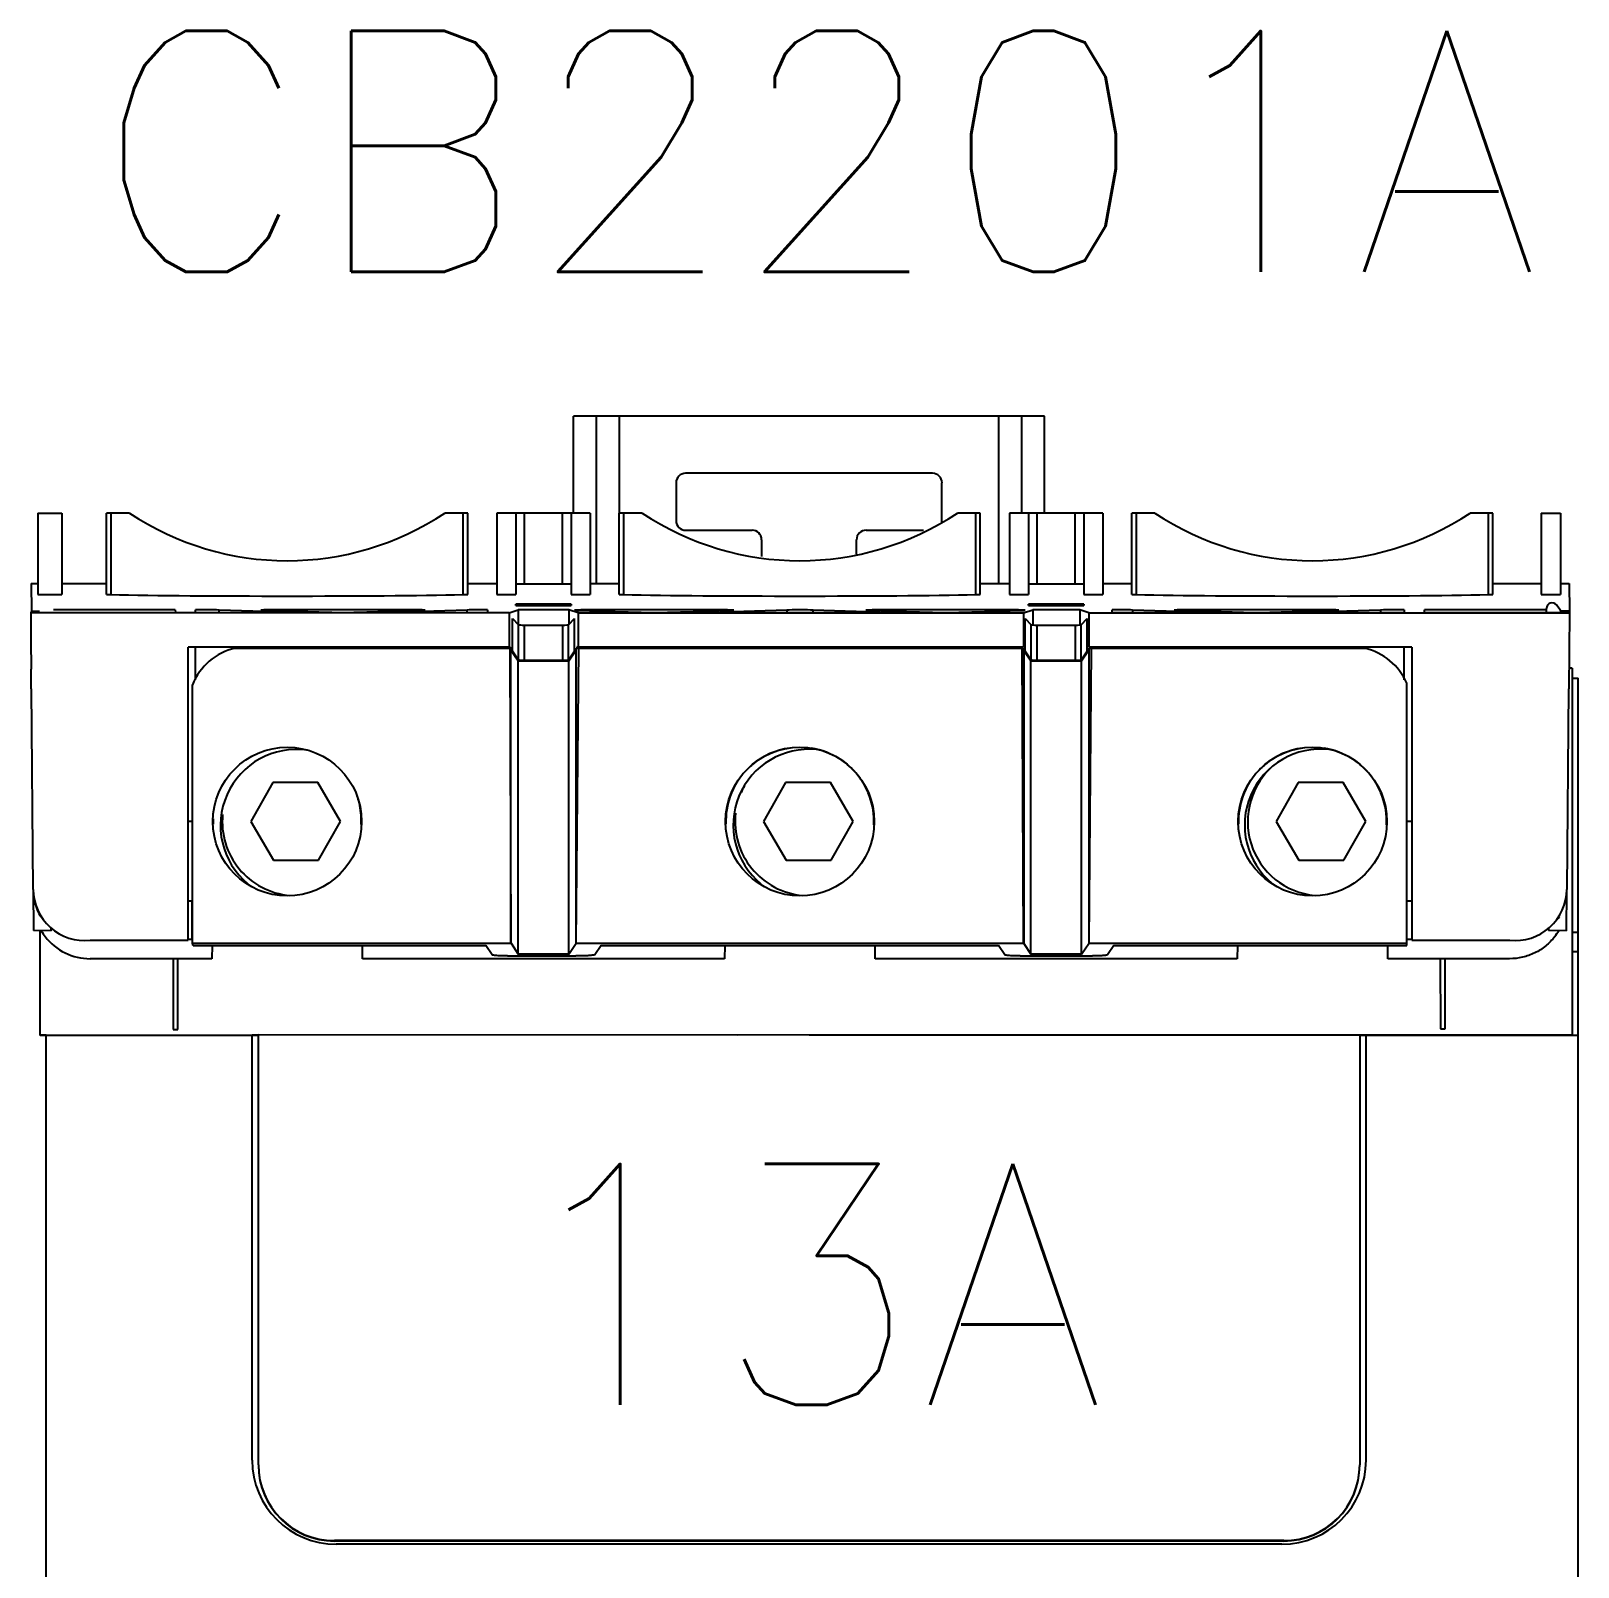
# Model space of a CAD drawing. Header units: inches. Extents: x 0 to 79.8, y 0 to 53.1.
# Drawn here: x 60.759 to 63.967, y 32.981 to 36.167 of the extents above; entities that cross this region are included whole.
import ezdxf
from ezdxf.enums import TextEntityAlignment as Align

# ---------------------------------------------------------------- set-up
doc = ezdxf.new("R2010")
doc.units = ezdxf.units.IN
doc.header["$MEASUREMENT"] = 0
for name, color, linetype in [('PRTG', 130, 'Continuous'), ('PSYMS', 7, 'Continuous'), ('PTAG', 150, 'Continuous')]:
    doc.layers.add(name, color=color, linetype=linetype)
doc.styles.add('WD', font='romans.shx')

# ---------------------------------------------------------------- blocks, each defined once
blk = doc.blocks.new('BV4T013J')
at = {"color": 7, "linetype": 'Continuous'}
for p, q in [((-52.629, -36.4434), (-52.629, -36.2426)), ((-51.6527, -36.2426), (-52.629, -36.2426)), ((-52.5818, -36.5891), (-52.5818, -36.2426)), ((-52.5346, -36.2426), (-52.5346, -36.4434)), ((-51.7472, -36.5891), (-51.7472, -36.2426)), ((-51.6999, -36.4434), (-51.6999, -36.2426)), ((-51.6527, -36.4434), (-51.6527, -36.2426)), ((-51.8849, -36.3607), (-52.3968, -36.3607)), ((-52.4164, -36.3804), (-52.4164, -36.4591)), ((-51.8653, -36.4591), (-51.8653, -36.3804)), ((-53.7398, -36.4434), (-53.7398, -36.6123)), ((-53.7398, -36.4434), (-53.6903, -36.4434)), ((-53.6903, -36.4434), (-53.6903, -36.6123)), ((-53.5975, -36.612), (-53.5975, -36.4434)), ((-53.5499, -36.4434), (-53.5975, -36.4434)), ((-53.588, -36.6124), (-53.588, -36.4434)), ((-52.8487, -36.4434), (-52.8963, -36.4434)), ((-52.8582, -36.6124), (-52.8582, -36.4434)), ((-52.8487, -36.612), (-52.8487, -36.4434)), ((-52.7886, -36.4434), (-52.7886, -36.6123)), ((-52.5946, -36.4434), (-52.7886, -36.4434)), ((-52.7489, -36.4434), (-52.7489, -36.6123)), ((-52.7307, -36.5898), (-52.7307, -36.4434)), ((-52.6528, -36.4434), (-52.6528, -36.5898)), ((-52.6343, -36.4434), (-52.6343, -36.6123)), ((-52.5946, -36.4434), (-52.5946, -36.6123)), ((-52.5345, -36.612), (-52.5345, -36.4434)), ((-52.4869, -36.4434), (-52.5345, -36.4434)), ((-52.525, -36.6124), (-52.525, -36.4434)), ((-51.7858, -36.4434), (-51.8333, -36.4434)), ((-51.7952, -36.6124), (-51.7952, -36.4434)), ((-51.7858, -36.612), (-51.7858, -36.4434)), ((-51.7256, -36.4434), (-51.7256, -36.6123)), ((-51.5316, -36.4434), (-51.7256, -36.4434)), ((-51.6859, -36.4434), (-51.6859, -36.6123)), ((-51.6677, -36.5898), (-51.6677, -36.4434)), ((-51.5898, -36.4434), (-51.5898, -36.5898)), ((-51.5713, -36.4434), (-51.5713, -36.6123)), ((-51.5316, -36.4434), (-51.5316, -36.6123)), ((-51.4715, -36.612), (-51.4715, -36.4434)), ((-51.4239, -36.4434), (-51.4715, -36.4434)), ((-51.462, -36.6124), (-51.462, -36.4434)), ((-50.7228, -36.4434), (-50.7703, -36.4434)), ((-50.7322, -36.6124), (-50.7322, -36.4434)), ((-50.7228, -36.612), (-50.7228, -36.4434)), ((-50.6229, -36.4434), (-50.6229, -36.6123)), ((-50.6229, -36.4434), (-50.5831, -36.4434)), ((-50.5831, -36.4434), (-50.5831, -36.6123)), ((-52.3968, -36.4788), (-52.259, -36.4788)), ((-52.2393, -36.4985), (-52.2393, -36.5336)), ((-52.0424, -36.5284), (-52.0424, -36.4985)), ((-52.0227, -36.4788), (-51.9034, -36.4788)), ((-53.7537, -36.5891), (-53.7533, -36.647)), ((-53.7537, -36.5891), (-53.7398, -36.5891)), ((-53.6903, -36.5891), (-53.5975, -36.5891)), ((-52.8487, -36.5891), (-52.7886, -36.5891)), ((-52.7307, -36.5898), (-52.6528, -36.5898)), ((-52.5946, -36.5891), (-52.5345, -36.5891)), ((-51.7858, -36.5891), (-51.7256, -36.5891)), ((-51.6677, -36.5898), (-51.5898, -36.5898)), ((-51.5316, -36.5891), (-51.4715, -36.5891)), ((-50.7228, -36.5891), (-50.6229, -36.5891)), ((-50.5831, -36.5891), (-50.5648, -36.5891)), ((-50.5648, -36.5891), (-50.5643, -36.6469)), ((-53.7398, -36.6123), (-53.6903, -36.6123)), ((-52.7886, -36.6123), (-52.7489, -36.6123)), ((-52.7487, -36.6347), (-52.7487, -36.6325)), ((-52.6342, -36.6325), (-52.7487, -36.6325)), ((-52.7487, -36.6347), (-52.6342, -36.6347)), ((-52.6343, -36.6123), (-52.5946, -36.6123)), ((-52.6342, -36.6325), (-52.6342, -36.6347)), ((-51.7256, -36.6123), (-51.6859, -36.6123)), ((-51.6857, -36.6347), (-51.6857, -36.6325)), ((-51.5712, -36.6325), (-51.6857, -36.6325)), ((-51.6857, -36.6347), (-51.5712, -36.6347)), ((-51.5713, -36.6123), (-51.5316, -36.6123)), ((-51.5712, -36.6325), (-51.5712, -36.6347)), ((-50.6229, -36.6123), (-50.5831, -36.6123)), ((-53.7543, -36.6504), (-53.7543, -36.7072)), ((-52.763, -36.6504), (-53.7543, -36.6504)), ((-53.754, -36.6504), (-53.754, -36.6484)), ((-53.7533, -36.647), (-53.7533, -36.6484)), ((-53.7533, -36.647), (-53.7365, -36.647)), ((-53.7533, -36.6484), (-53.7533, -36.6504)), ((-53.7533, -36.6484), (-53.7374, -36.6484)), ((-53.455, -36.644), (-53.7077, -36.644)), ((-53.7076, -36.6494), (-53.4549, -36.6494)), ((-53.455, -36.644), (-53.4549, -36.6494)), ((-53.413, -36.6494), (-53.4131, -36.6442)), ((-53.413, -36.6494), (-53.2516, -36.6494)), ((-53.364, -36.6494), (-53.364, -36.6444)), ((-53.2244, -36.6486), (-53.364, -36.6444)), ((-53.2734, -36.6449), (-53.1339, -36.6491)), ((-53.2463, -36.6457), (-53.2463, -36.6441)), ((-52.9672, -36.6441), (-53.2463, -36.6441)), ((-53.0811, -36.6491), (-52.9416, -36.6449)), ((-52.8495, -36.6444), (-52.989, -36.6486)), ((-52.9672, -36.6441), (-52.9672, -36.6457)), ((-52.9618, -36.6494), (-52.8076, -36.6494)), ((-52.8495, -36.6494), (-52.8495, -36.6444)), ((-52.8076, -36.6442), (-52.8076, -36.6494)), ((-52.763, -36.6504), (-52.744, -36.644)), ((-52.763, -36.6504), (-52.763, -36.7213)), ((-52.7557, -36.7288), (-52.7557, -36.6623)), ((-52.7557, -36.6623), (-52.7431, -36.6749)), ((-52.744, -36.644), (-52.744, -36.6741)), ((-52.6388, -36.644), (-52.744, -36.644)), ((-52.6396, -36.6749), (-52.6269, -36.6623)), ((-52.6388, -36.644), (-52.6388, -36.6741)), ((-52.6196, -36.6504), (-52.6388, -36.644)), ((-52.6269, -36.7288), (-52.6269, -36.6623)), ((-52.623, -36.6451), (-52.4891, -36.6491)), ((-52.6196, -36.6504), (-52.6196, -36.7213)), ((-52.6196, -36.6504), (-51.6961, -36.6504)), ((-52.5958, -36.6459), (-52.5958, -36.6443)), ((-52.3281, -36.6443), (-52.5958, -36.6443)), ((-52.4347, -36.6491), (-52.3009, -36.6451)), ((-52.3281, -36.6443), (-52.3281, -36.6459)), ((-52.187, -36.6445), (-52.3209, -36.6486)), ((-52.2937, -36.6494), (-52.026, -36.6494)), ((-52.187, -36.6445), (-52.187, -36.6494)), ((-52.1327, -36.6494), (-52.1327, -36.6445)), ((-51.9988, -36.6486), (-52.1327, -36.6445)), ((-52.0188, -36.6451), (-51.885, -36.6491)), ((-51.9917, -36.6459), (-51.9917, -36.6443)), ((-51.7239, -36.6443), (-51.9917, -36.6443)), ((-51.8306, -36.6491), (-51.6968, -36.6451)), ((-51.7239, -36.6443), (-51.7239, -36.6459)), ((-51.6961, -36.6504), (-51.677, -36.644)), ((-51.6961, -36.6504), (-51.6961, -36.7213)), ((-51.6927, -36.7288), (-51.6927, -36.6623)), ((-51.6927, -36.6623), (-51.6801, -36.6749)), ((-51.677, -36.644), (-51.677, -36.6749)), ((-51.5797, -36.644), (-51.677, -36.644)), ((-51.5797, -36.644), (-51.5797, -36.6749)), ((-51.5605, -36.6504), (-51.5797, -36.644)), ((-51.5766, -36.6749), (-51.564, -36.6623)), ((-51.564, -36.7288), (-51.564, -36.6623)), ((-51.5605, -36.6504), (-51.5605, -36.7213)), ((-51.5605, -36.6504), (-50.5643, -36.6504)), ((-51.5121, -36.6494), (-51.5121, -36.6442)), ((-51.5121, -36.6494), (-51.3579, -36.6494)), ((-51.4703, -36.6444), (-51.4703, -36.6494)), ((-51.3307, -36.6486), (-51.4703, -36.6444)), ((-51.3797, -36.6449), (-51.2402, -36.6491)), ((-51.3526, -36.6457), (-51.3526, -36.6441)), ((-51.0735, -36.6441), (-51.3526, -36.6441)), ((-51.1858, -36.6491), (-51.0463, -36.6449)), ((-50.9558, -36.6444), (-51.0953, -36.6486)), ((-51.0735, -36.6441), (-51.0735, -36.6457)), ((-51.0681, -36.6494), (-50.9066, -36.6494)), ((-50.9558, -36.6444), (-50.9558, -36.6494)), ((-50.9067, -36.6442), (-50.9066, -36.6494)), ((-50.8647, -36.6494), (-50.8648, -36.644)), ((-50.6121, -36.644), (-50.8648, -36.644)), ((-50.8647, -36.6494), (-50.612, -36.6494)), ((-50.612, -36.6494), (-50.612, -36.6411)), ((-50.612, -36.6494), (-50.612, -36.6494)), ((-50.612, -36.6494), (-50.5807, -36.6494)), ((-50.5643, -36.6469), (-50.582, -36.6469)), ((-50.57, -36.6483), (-50.5806, -36.6483)), ((-50.5643, -36.6483), (-50.57, -36.6483)), ((-50.5643, -36.6504), (-50.5657, -36.8078)), ((-50.5643, -36.6469), (-50.5643, -36.6483)), ((-50.5643, -36.6483), (-50.5643, -36.6504)), ((-52.7431, -36.7475), (-52.7431, -36.6749)), ((-52.7313, -36.6755), (-52.7313, -36.7484)), ((-52.7313, -36.6755), (-52.6514, -36.6755)), ((-52.6514, -36.7484), (-52.6514, -36.6755)), ((-52.6396, -36.7475), (-52.6396, -36.6749)), ((-51.6801, -36.7475), (-51.6801, -36.6749)), ((-51.6683, -36.6755), (-51.6683, -36.7484)), ((-51.6683, -36.6755), (-51.5884, -36.6755)), ((-51.5884, -36.7484), (-51.5884, -36.6755)), ((-51.5766, -36.7475), (-51.5766, -36.6749)), ((-53.7543, -36.7072), (-53.7538, -36.767)), ((-53.4286, -37.3292), (-53.4286, -36.7213)), ((-52.763, -36.7213), (-53.4286, -36.7213)), ((-53.413, -36.7893), (-53.413, -36.7213)), ((-52.7606, -36.7243), (-53.3342, -36.7243)), ((-52.7587, -36.7235), (-53.3308, -36.7235)), ((-52.8106, -36.7235), (-52.8106, -36.7213)), ((-52.763, -36.7213), (-52.7598, -36.7202)), ((-52.7587, -36.7235), (-52.7606, -36.7243)), ((-52.7587, -37.3357), (-52.7606, -36.7243)), ((-52.759, -37.3357), (-52.759, -36.728)), ((-52.7438, -36.7507), (-52.759, -36.728)), ((-52.7589, -36.728), (-52.7587, -36.7235)), ((-52.7585, -36.7288), (-52.7557, -36.7288)), ((-52.7557, -36.7288), (-52.7431, -36.7475)), ((-52.6396, -36.7475), (-52.6269, -36.7288)), ((-52.6242, -36.7288), (-52.6389, -36.7507)), ((-52.6269, -36.7288), (-52.6242, -36.7288)), ((-52.6236, -36.728), (-52.6242, -36.7288)), ((-52.6236, -37.3357), (-52.6182, -36.7243)), ((-52.6235, -37.3357), (-52.6235, -36.7235)), ((-51.6962, -36.7235), (-52.6235, -36.7235)), ((-52.6235, -36.7235), (-52.6182, -36.7243)), ((-52.6196, -36.7213), (-52.6224, -36.7204)), ((-51.6961, -36.7213), (-52.6196, -36.7213)), ((-51.6989, -36.7243), (-52.6182, -36.7243)), ((-52.572, -36.7235), (-52.572, -36.7213)), ((-51.7476, -36.7235), (-51.7476, -36.7213)), ((-51.6962, -36.7235), (-51.6989, -36.7243)), ((-51.6962, -37.3357), (-51.6989, -36.7243)), ((-51.6962, -36.728), (-51.6962, -36.7235)), ((-51.6962, -36.728), (-51.6958, -36.7287)), ((-51.6958, -36.7287), (-51.6958, -37.3363)), ((-51.6808, -36.7507), (-51.6956, -36.7287)), ((-51.6955, -36.7288), (-51.6927, -36.7288)), ((-51.6927, -36.7288), (-51.6801, -36.7475)), ((-51.5766, -36.7475), (-51.564, -36.7288)), ((-51.5612, -36.7288), (-51.576, -36.7507)), ((-51.564, -36.7288), (-51.5612, -36.7288)), ((-51.5611, -36.7286), (-51.5612, -36.7288)), ((-51.5602, -36.728), (-51.5611, -36.7286)), ((-51.561, -36.7286), (-51.561, -37.3362)), ((-50.8911, -36.7213), (-51.5605, -36.7213)), ((-51.5602, -36.728), (-51.5602, -36.7235)), ((-50.9888, -36.7235), (-51.5602, -36.7235)), ((-51.5602, -36.7235), (-51.5549, -36.7243)), ((-51.5602, -37.3357), (-51.5549, -36.7243)), ((-50.9854, -36.7243), (-51.5549, -36.7243)), ((-51.5091, -36.7235), (-51.5091, -36.7213)), ((-50.9066, -36.7892), (-50.9066, -36.7213)), ((-50.8911, -36.7213), (-50.8911, -37.3292)), ((-52.7438, -37.3583), (-52.7438, -36.7507)), ((-52.6389, -36.7507), (-52.7438, -36.7507)), ((-52.7313, -36.7484), (-52.6514, -36.7484)), ((-52.6389, -37.3583), (-52.6389, -36.7507)), ((-51.6808, -37.3583), (-51.6808, -36.7507)), ((-51.576, -36.7507), (-51.6808, -36.7507)), ((-51.6683, -36.7484), (-51.5884, -36.7484)), ((-51.5759, -37.3583), (-51.576, -36.7507)), ((-53.7539, -36.8078), (-53.7538, -36.767)), ((-50.5588, -36.7652), (-50.5653, -36.7652)), ((-50.5588, -36.7652), (-50.5585, -37.5254)), ((-50.5588, -36.7859), (-50.5464, -36.7859)), ((-50.5464, -42.1046), (-50.5464, -36.7859)), ((-53.7534, -36.8078), (-53.7539, -36.8078)), ((-53.7498, -37.2239), (-53.7534, -36.8078)), ((-53.419, -37.3357), (-53.4196, -36.7995)), ((-50.9015, -37.3403), (-50.9015, -36.7961)), ((-50.5662, -36.8078), (-50.5698, -37.2239)), ((-50.5657, -36.8078), (-50.5662, -36.8078)), ((-53.2526, -37.0024), (-53.2982, -37.0828)), ((-53.1594, -37.0024), (-53.2526, -37.0024)), ((-53.1123, -37.0828), (-53.1594, -37.0024)), ((-52.1896, -37.0024), (-52.2353, -37.0828)), ((-52.0964, -37.0024), (-52.1896, -37.0024)), ((-52.0493, -37.0828), (-52.0964, -37.0024)), ((-51.1266, -37.0024), (-51.1723, -37.0828)), ((-51.0334, -37.0024), (-51.1266, -37.0024)), ((-50.9863, -37.0828), (-51.0334, -37.0024)), ((-53.4193, -37.0832), (-53.4286, -37.0832)), ((-53.3764, -37.0814), (-53.3765, -37.0887)), ((-53.3764, -37.0777), (-53.3764, -37.0787)), ((-53.2982, -37.0828), (-53.2511, -37.1633)), ((-53.1579, -37.1633), (-53.1123, -37.0828)), ((-53.0693, -37.0895), (-53.0693, -37.0814)), ((-52.3134, -37.0814), (-52.3135, -37.0887)), ((-52.3134, -37.0804), (-52.3134, -37.0814)), ((-52.2353, -37.0828), (-52.1882, -37.1633)), ((-52.0949, -37.1633), (-52.0493, -37.0828)), ((-52.0063, -37.0896), (-52.0063, -37.0814)), ((-51.2504, -37.0814), (-51.2505, -37.0887)), ((-51.2504, -37.0804), (-51.2504, -37.0814)), ((-51.1723, -37.0828), (-51.1252, -37.1633)), ((-51.0319, -37.1633), (-50.9863, -37.0828)), ((-50.9433, -37.0896), (-50.9433, -37.0814)), ((-50.8911, -37.0832), (-50.9015, -37.0832)), ((-53.2511, -37.1633), (-53.1579, -37.1633)), ((-52.1882, -37.1633), (-52.0949, -37.1633)), ((-51.1252, -37.1633), (-51.0319, -37.1633)), ((-53.7498, -37.2239), (-53.7491, -37.3093)), ((-50.5702, -37.3096), (-50.5694, -37.2242)), ((-53.4199, -37.2486), (-53.4286, -37.2486)), ((-53.4199, -37.2486), (-53.4194, -37.2484)), ((-53.4199, -37.3271), (-53.4199, -37.2486)), ((-53.4194, -37.3274), (-53.4194, -37.2484)), ((-50.8911, -37.2484), (-50.9015, -37.2484)), ((-53.7341, -37.2818), (-53.7341, -37.2812)), ((-53.7123, -37.3096), (-53.7122, -37.3034)), ((-50.6074, -37.3034), (-50.6074, -37.3093)), ((-53.7121, -37.3096), (-53.7491, -37.3093)), ((-53.7352, -37.5266), (-53.7353, -37.3094)), ((-53.6317, -37.3292), (-53.4286, -37.3292)), ((-53.4286, -37.3271), (-53.4199, -37.3271)), ((-53.4199, -37.3271), (-53.4194, -37.3274)), ((-53.4182, -37.3403), (-53.419, -37.3357)), ((-53.419, -37.3357), (-52.7589, -37.3357)), ((-53.4182, -37.3403), (-52.8108, -37.3403)), ((-53.3787, -37.3403), (-53.3789, -37.3677)), ((-53.0668, -37.3677), (-53.0671, -37.3403)), ((-52.7978, -37.3597), (-52.8108, -37.3403)), ((-52.7589, -37.3357), (-52.7438, -37.3583)), ((-52.6389, -37.3583), (-52.6236, -37.3357)), ((-52.6236, -37.3357), (-51.6962, -37.3357)), ((-52.5718, -37.3403), (-52.5849, -37.3597)), ((-52.5718, -37.3403), (-51.7478, -37.3403)), ((-52.3157, -37.3403), (-52.3159, -37.3677)), ((-52.0038, -37.3677), (-52.0041, -37.3403)), ((-51.7348, -37.3597), (-51.7478, -37.3403)), ((-51.6958, -37.3363), (-51.6962, -37.3357)), ((-51.6957, -37.3363), (-51.6808, -37.3583)), ((-51.5759, -37.3583), (-51.561, -37.3362)), ((-51.561, -37.3362), (-51.5602, -37.3357)), ((-51.5602, -37.3357), (-50.9015, -37.3357)), ((-51.5088, -37.3403), (-51.5219, -37.3597)), ((-51.5088, -37.3403), (-50.9015, -37.3403)), ((-51.2527, -37.3403), (-51.2529, -37.3677)), ((-50.9408, -37.3677), (-50.9411, -37.3403)), ((-50.9015, -37.3274), (-50.8911, -37.3274)), ((-50.8911, -37.3292), (-50.688, -37.3292)), ((-50.5702, -37.3096), (-50.6074, -37.3093)), ((-50.5464, -37.3135), (-50.5586, -37.3135)), ((-53.3789, -37.3677), (-53.6315, -37.3677)), ((-53.4596, -37.3681), (-53.4596, -37.5144)), ((-53.4497, -37.5143), (-53.4498, -37.3681)), ((-52.3159, -37.3677), (-53.0668, -37.3677)), ((-52.7663, -37.362), (-52.6247, -37.362)), ((-52.6389, -37.3583), (-52.7438, -37.3583)), ((-51.2529, -37.3677), (-52.0038, -37.3677)), ((-51.7034, -37.362), (-51.5534, -37.362)), ((-51.5759, -37.3583), (-51.6808, -37.3583)), ((-50.6883, -37.3677), (-50.9408, -37.3677)), ((-50.832, -37.3681), (-50.8316, -37.5133)), ((-50.8218, -37.5133), (-50.8219, -37.3681)), ((-50.5586, -37.3528), (-50.5464, -37.3528)), ((-53.7352, -37.5258), (-53.723, -37.5258)), ((-53.723, -37.5266), (-53.7352, -37.5266)), ((-53.723, -42.1043), (-53.723, -37.5261)), ((-53.723, -37.5261), (-53.2826, -37.5261)), ((-53.4596, -37.5144), (-53.4497, -37.5143)), ((-53.2958, -37.5256), (-53.2826, -37.5256)), ((-53.2958, -38.4076), (-53.2958, -37.5261)), ((-53.2826, -38.4172), (-53.2826, -37.5246)), ((-53.2826, -37.5246), (-50.9991, -37.5261)), ((-52.2895, -37.5252), (-50.5585, -37.5246)), ((-50.9991, -37.5261), (-50.9991, -38.4172)), ((-50.9991, -37.5261), (-50.5464, -37.5261)), ((-50.9859, -38.4076), (-50.9859, -37.5261)), ((-50.8316, -37.5133), (-50.8218, -37.5133)), ((-53.1251, -38.5747), (-53.1251, -38.5755)), ((-51.1566, -38.5747), (-53.1251, -38.5747)), ((-51.1566, -38.5755), (-53.1251, -38.5755)), ((-51.1605, -38.5822), (-53.1212, -38.5822)), ((-51.1566, -38.5755), (-51.1566, -38.5747))]:
    blk.add_line(p, q, dxfattribs=at)
for centre in [(-53.2228, -37.0832), (-52.1598, -37.0832), (-51.0968, -37.0832)]:
    blk.add_circle(centre, 0.1542, dxfattribs=at)
for centre, radius, start, end in [((-52.3968, -36.3804), 0.0197, 90, 180), ((-51.8849, -36.3804), 0.0197, 0, 90), ((-53.2231, -35.9515), 0.5906, 236.4032, 303.5951), ((-52.1601, -35.9515), 0.5906, 236.4032, 303.5951), ((-52.3968, -36.4591), 0.0197, 180, 270), ((-51.8849, -36.4591), 0.0197, 352.6063, 0), ((-51.0971, -35.9515), 0.5906, 236.4032, 303.5951), ((-52.259, -36.4985), 0.0197, 0, 90), ((-52.0227, -36.4985), 0.0197, 90, 180), ((-50.6002, -36.6412), 0.0118, 38.2655, 179.4857), ((-50.685, -36.7081), 0.1198, 29.3487, 38.2469), ((-53.3026, -36.8463), 0.1259, 102.9304, 158.2154), ((-51.017, -36.8463), 0.1259, 23.4564, 77.0664), ((-53.2038, -37.091), 0.1575, 81.7069, 230.2972), ((-52.1407, -37.0906), 0.1575, 84.3964, 230.5799), ((-52.1599, -37.0827), 0.1535, 97.8904, 129.7727), ((-52.1599, -37.0827), 0.1535, 57.1285, 81.0045), ((-52.1599, -37.0827), 0.1535, 49.9052, 57.1279), ((-51.0801, -37.0902), 0.1575, 83.5356, 230.3472), ((-51.0969, -37.0827), 0.1535, 97.8904, 129.7727), ((-51.0969, -37.0827), 0.1535, 57.1285, 81.0045), ((-51.0969, -37.0827), 0.1535, 49.9052, 57.1279), ((-51.0779, -37.0835), 0.1535, 129.8594, 264.8833), ((-52.1598, -37.0827), 0.1536, 148.7095, 157.3817), ((-52.1408, -37.0835), 0.1535, 151.2924, 156.7669), ((-52.1599, -37.0827), 0.1536, 22.7922, 31.0078), ((-51.0968, -37.0827), 0.1536, 148.7095, 157.3817), ((-51.0969, -37.0827), 0.1536, 22.7922, 31.0078), ((-52.1598, -37.0827), 0.1536, 157.392, 179.1365), ((-52.1599, -37.0827), 0.1536, 0.5058, 22.7827), ((-51.0968, -37.0827), 0.1536, 157.392, 179.1365), ((-51.097, -37.0827), 0.1536, 0.5058, 22.7827), ((-53.2229, -37.08), 0.1535, 179.5126, 180.0001), ((-53.2229, -37.0801), 0.1535, 179.985, 180.4845), ((-53.2041, -37.0835), 0.1535, 174.2766, 264.88), ((-53.2236, -37.0801), 0.1543, 359.5167, 0.0187), ((-52.1408, -37.0835), 0.1535, 173.4406, 264.8838), ((-53.643, -37.223), 0.1068, 180.5, 276.0783), ((-50.6766, -37.223), 0.1068, 263.9217, 359.5), ((-53.6317, -37.2223), 0.1181, 193.6242, 209.9045), ((-53.6317, -37.2496), 0.1179, 210.5474, 217.8023), ((-53.6315, -37.2495), 0.1181, 217.7673, 269.9958), ((-50.6886, -37.2493), 0.1185, 322.4705, 329.4407), ((-53.1212, -38.4076), 0.1746, 180, 270), ((-53.1251, -38.4172), 0.1575, 180.0013, 270.0009), ((-53.1251, -38.418), 0.1575, 180.0013, 270.0009), ((-51.1605, -38.4076), 0.1746, 270, 360), ((-51.1566, -38.4172), 0.1575, 269.9991, 359.9987), ((-51.1566, -38.418), 0.1575, 269.9991, 359.9987)]:
    blk.add_arc(centre, radius, start, end, dxfattribs=at)
for centre, major_axis, ratio, start_param, end_param in [((-53.2231, -36.607), (-0.4807, 0), 0.01745, 0.708969, 2.432897), ((-52.1601, -36.607), (-0.4807, 0), 0.01745, 0.708969, 2.432897), ((-51.0972, -36.607), (-0.4807, 0), 0.01745, 0.708969, 2.432897), ((-52.8255, -36.6446), (-0.0276, 0), 0.017455, -2.27636, -0.523468), ((-52.4619, -36.6489), (-0.0314, 0), 0.017455, 0.523696, 2.618158), ((-52.1599, -36.6448), (-0.0314, 0), 0.017455, -2.617897, -0.523435), ((-51.8578, -36.6489), (-0.0314, 0), 0.017455, 0.523696, 2.618158), ((-51.4951, -36.6447), (-0.0314, 0), 0.017455, -2.484829, -0.998006), ((-51.213, -36.6489), (-0.0314, 0), 0.017455, 0.523696, 2.618158), ((-52.7313, -36.6749), (-0.0118, 0), 0.052408, 0.052229, 1.570665), ((-52.6514, -36.6749), (-0.0118, 0), 0.052408, 1.570665, 3.089108), ((-51.6683, -36.6749), (-0.0118, 0), 0.052408, 0.052229, 1.570665), ((-51.5884, -36.6749), (-0.0118, 0), 0.052408, 1.570665, 3.089108), ((-52.7313, -36.7475), (-0.0118, 0), 0.077671, 0.052229, 1.570665), ((-52.6514, -36.7475), (-0.0118, 0), 0.077671, 1.570665, 3.089102), ((-51.6683, -36.7475), (-0.0118, 0), 0.077671, 0.052229, 1.570665), ((-51.5884, -36.7475), (-0.0118, 0), 0.077671, 1.570665, 3.089102)]:
    blk.add_ellipse(centre, major_axis=major_axis, ratio=ratio, start_param=start_param, end_param=end_param, dxfattribs=at)
for points, knots in [([(-52.75, -36.5901), (-52.7492, -36.59), (-52.747, -36.5899), (-52.7405, -36.5898), (-52.7349, -36.5898), (-52.7307, -36.5898)], [0, 0, 0, 0, 0.125324, 0.352862, 1, 1, 1, 1]), ([(-52.6528, -36.5898), (-52.6505, -36.5898), (-52.6463, -36.5898), (-52.6405, -36.5898), (-52.6363, -36.5899), (-52.6341, -36.59), (-52.6334, -36.5901)], [0, 0, 0, 0, 0.351526, 0.659342, 0.884759, 1, 1, 1, 1]), ([(-51.687, -36.5901), (-51.6862, -36.59), (-51.684, -36.5899), (-51.6775, -36.5898), (-51.6719, -36.5898), (-51.6677, -36.5898)], [0, 0, 0, 0, 0.125481, 0.353053, 1, 1, 1, 1]), ([(-51.5898, -36.5898), (-51.5875, -36.5898), (-51.5833, -36.5898), (-51.5775, -36.5898), (-51.5733, -36.5899), (-51.5711, -36.59), (-51.5704, -36.5901)], [0, 0, 0, 0, 0.351678, 0.659576, 0.884952, 1, 1, 1, 1]), ([(-53.5975, -36.612), (-53.5975, -36.612), (-53.5971, -36.612), (-53.5968, -36.6121), (-53.596, -36.6122), (-53.5949, -36.6122), (-53.5936, -36.6123), (-53.5912, -36.6124), (-53.5893, -36.6124), (-53.588, -36.6124)], [0, 0, 0, 0, 0.017402, 0.066532, 0.147448, 0.259569, 0.402085, 0.5741, 1, 1, 1, 1]), ([(-52.8582, -36.6124), (-52.8569, -36.6124), (-52.855, -36.6124), (-52.8526, -36.6123), (-52.8513, -36.6122), (-52.8502, -36.6122), (-52.8494, -36.6121), (-52.8491, -36.612), (-52.8487, -36.612), (-52.8487, -36.612)], [0, 0, 0, 0, 0.426039, 0.598101, 0.740658, 0.852759, 0.933549, 0.982546, 1, 1, 1, 1]), ([(-52.5345, -36.612), (-52.5345, -36.612), (-52.5342, -36.612), (-52.5338, -36.6121), (-52.533, -36.6122), (-52.5319, -36.6122), (-52.5306, -36.6123), (-52.5282, -36.6124), (-52.5263, -36.6124), (-52.525, -36.6124)], [0, 0, 0, 0, 0.017402, 0.066532, 0.147448, 0.259569, 0.402085, 0.5741, 1, 1, 1, 1]), ([(-51.7952, -36.6124), (-51.7939, -36.6124), (-51.792, -36.6124), (-51.7896, -36.6123), (-51.7883, -36.6122), (-51.7873, -36.6122), (-51.7864, -36.6121), (-51.7861, -36.612), (-51.7858, -36.612), (-51.7858, -36.612)], [0, 0, 0, 0, 0.426039, 0.598101, 0.740658, 0.852759, 0.933549, 0.982546, 1, 1, 1, 1]), ([(-51.4715, -36.612), (-51.4715, -36.612), (-51.4712, -36.612), (-51.4708, -36.6121), (-51.47, -36.6122), (-51.4689, -36.6122), (-51.4676, -36.6123), (-51.4652, -36.6124), (-51.4633, -36.6124), (-51.462, -36.6124)], [0, 0, 0, 0, 0.017402, 0.066532, 0.147448, 0.259569, 0.402085, 0.5741, 1, 1, 1, 1]), ([(-50.7322, -36.6124), (-50.7309, -36.6124), (-50.729, -36.6124), (-50.7267, -36.6123), (-50.7253, -36.6122), (-50.7243, -36.6122), (-50.7234, -36.6121), (-50.7231, -36.612), (-50.7228, -36.612), (-50.7228, -36.612)], [0, 0, 0, 0, 0.426039, 0.598101, 0.740658, 0.852759, 0.933549, 0.982546, 1, 1, 1, 1]), ([(-53.364, -36.6444), (-53.3716, -36.6441), (-53.388, -36.6441), (-53.4043, -36.6441), (-53.4131, -36.6442)], [0, 0, 0, 0, 0.466406, 1, 1, 1, 1]), ([(-53.2463, -36.6441), (-53.2483, -36.6441), (-53.2523, -36.6441), (-53.2581, -36.6441), (-53.2635, -36.6442), (-53.2682, -36.6442), (-53.2716, -36.6443), (-53.2738, -36.6444), (-53.2752, -36.6444), (-53.2762, -36.6445), (-53.277, -36.6445), (-53.2773, -36.6446), (-53.2776, -36.6446), (-53.2776, -36.6446)], [0, 0, 0, 0, 0.194837, 0.382547, 0.555305, 0.706714, 0.831051, 0.881474, 0.923439, 0.956523, 0.980385, 0.994876, 1, 1, 1, 1]), ([(-53.2776, -36.6446), (-53.2776, -36.6447), (-53.2775, -36.6447), (-53.2773, -36.6447), (-53.277, -36.6447), (-53.2763, -36.6448), (-53.2751, -36.6449), (-53.274, -36.6449), (-53.2734, -36.6449)], [0, 0, 0, 0, 0.018111, 0.066584, 0.146269, 0.25702, 0.569967, 1, 1, 1, 1]), ([(-53.2516, -36.6494), (-53.2495, -36.6494), (-53.2455, -36.6494), (-53.2397, -36.6494), (-53.2343, -36.6493), (-53.2296, -36.6492), (-53.2262, -36.6492), (-53.224, -36.6491), (-53.2227, -36.6491), (-53.2216, -36.649), (-53.2208, -36.649), (-53.2205, -36.6489), (-53.2202, -36.6489), (-53.2202, -36.6489)], [0, 0, 0, 0, 0.194837, 0.382547, 0.555305, 0.706714, 0.831051, 0.881474, 0.923439, 0.956523, 0.980385, 0.994876, 1, 1, 1, 1]), ([(-53.2202, -36.6489), (-53.2202, -36.6488), (-53.2203, -36.6488), (-53.2205, -36.6488), (-53.2208, -36.6487), (-53.2215, -36.6487), (-53.2227, -36.6486), (-53.2238, -36.6486), (-53.2244, -36.6486)], [0, 0, 0, 0, 0.018111, 0.066584, 0.146269, 0.25702, 0.569967, 1, 1, 1, 1]), ([(-53.1339, -36.6491), (-53.1301, -36.6492), (-53.1212, -36.6493), (-53.1073, -36.6494), (-53.0935, -36.6493), (-53.0848, -36.6492), (-53.0811, -36.6491)], [0, 0, 0, 0, 0.216491, 0.505011, 0.790853, 1, 1, 1, 1]), ([(-52.989, -36.6486), (-52.9896, -36.6486), (-52.9906, -36.6486), (-52.9918, -36.6487), (-52.9925, -36.6487), (-52.9929, -36.6488), (-52.9931, -36.6488), (-52.9932, -36.6488), (-52.9932, -36.6489)], [0, 0, 0, 0, 0.430156, 0.743148, 0.853886, 0.933537, 0.981954, 1, 1, 1, 1]), ([(-52.9932, -36.6489), (-52.9932, -36.6489), (-52.9929, -36.6489), (-52.9925, -36.649), (-52.9917, -36.649), (-52.9907, -36.6491), (-52.9894, -36.6491), (-52.9871, -36.6492), (-52.9837, -36.6492), (-52.979, -36.6493), (-52.9737, -36.6494), (-52.9679, -36.6494), (-52.9638, -36.6494), (-52.9618, -36.6494)], [0, 0, 0, 0, 0.005133, 0.019633, 0.043503, 0.076593, 0.118566, 0.168994, 0.293338, 0.444746, 0.617497, 0.805189, 1, 1, 1, 1]), ([(-52.937, -36.6446), (-52.937, -36.6446), (-52.9373, -36.6446), (-52.9377, -36.6445), (-52.9384, -36.6445), (-52.9394, -36.6444), (-52.9407, -36.6444), (-52.9428, -36.6443), (-52.9461, -36.6442), (-52.9506, -36.6442), (-52.9558, -36.6441), (-52.9614, -36.6441), (-52.9652, -36.6441), (-52.9672, -36.6441)], [0, 0, 0, 0, 0.005133, 0.019633, 0.043503, 0.076594, 0.118566, 0.168994, 0.293338, 0.444746, 0.617497, 0.80519, 1, 1, 1, 1]), ([(-52.9416, -36.6449), (-52.9409, -36.6449), (-52.9398, -36.6448), (-52.9385, -36.6448), (-52.9377, -36.6447), (-52.9373, -36.6447), (-52.9372, -36.6447), (-52.937, -36.6446), (-52.937, -36.6446)], [0, 0, 0, 0, 0.429542, 0.742842, 0.85381, 0.933642, 0.982132, 1, 1, 1, 1]), ([(-52.5958, -36.6443), (-52.5978, -36.6443), (-52.6018, -36.6443), (-52.6076, -36.6443), (-52.613, -36.6443), (-52.6177, -36.6444), (-52.6211, -36.6445), (-52.6234, -36.6445), (-52.6247, -36.6446), (-52.6257, -36.6446), (-52.6265, -36.6447), (-52.6269, -36.6448), (-52.6272, -36.6448), (-52.6272, -36.6448)], [0, 0, 0, 0, 0.194837, 0.382547, 0.555305, 0.706714, 0.831051, 0.881474, 0.923439, 0.956523, 0.980385, 0.994876, 1, 1, 1, 1]), ([(-52.6272, -36.6448), (-52.6272, -36.6448), (-52.627, -36.6448), (-52.6269, -36.6449), (-52.6265, -36.6449), (-52.6258, -36.645), (-52.6246, -36.645), (-52.6236, -36.6451), (-52.623, -36.6451)], [0, 0, 0, 0, 0.018111, 0.066584, 0.146269, 0.25702, 0.569967, 1, 1, 1, 1]), ([(-52.2967, -36.6448), (-52.2967, -36.6448), (-52.297, -36.6448), (-52.2974, -36.6447), (-52.2982, -36.6446), (-52.2992, -36.6446), (-52.3005, -36.6445), (-52.3027, -36.6445), (-52.3062, -36.6444), (-52.3109, -36.6443), (-52.3162, -36.6443), (-52.322, -36.6443), (-52.326, -36.6443), (-52.3281, -36.6443)], [0, 0, 0, 0, 0.005133, 0.019633, 0.043503, 0.076593, 0.118565, 0.168994, 0.293337, 0.444746, 0.617496, 0.805189, 1, 1, 1, 1]), ([(-52.3209, -36.6486), (-52.3215, -36.6486), (-52.3225, -36.6486), (-52.3237, -36.6487), (-52.3244, -36.6487), (-52.3248, -36.6488), (-52.3249, -36.6488), (-52.3251, -36.6488), (-52.3251, -36.6489)], [0, 0, 0, 0, 0.430156, 0.743148, 0.853886, 0.933537, 0.981954, 1, 1, 1, 1]), ([(-52.3251, -36.6489), (-52.3251, -36.6489), (-52.3248, -36.6489), (-52.3244, -36.649), (-52.3236, -36.649), (-52.3226, -36.6491), (-52.3213, -36.6491), (-52.319, -36.6492), (-52.3156, -36.6492), (-52.3109, -36.6493), (-52.3055, -36.6494), (-52.2997, -36.6494), (-52.2957, -36.6494), (-52.2937, -36.6494)], [0, 0, 0, 0, 0.005133, 0.019633, 0.043503, 0.076593, 0.118566, 0.168994, 0.293338, 0.444746, 0.617497, 0.805189, 1, 1, 1, 1]), ([(-52.3009, -36.6451), (-52.3003, -36.6451), (-52.2992, -36.645), (-52.298, -36.645), (-52.2973, -36.6449), (-52.297, -36.6449), (-52.2968, -36.6448), (-52.2967, -36.6448), (-52.2967, -36.6448)], [0, 0, 0, 0, 0.430157, 0.743149, 0.853886, 0.933537, 0.981954, 1, 1, 1, 1]), ([(-52.026, -36.6494), (-52.0239, -36.6494), (-52.0199, -36.6494), (-52.0141, -36.6494), (-52.0088, -36.6493), (-52.0041, -36.6492), (-52.0007, -36.6492), (-51.9984, -36.6491), (-51.9971, -36.6491), (-51.9961, -36.649), (-51.9953, -36.649), (-51.9949, -36.6489), (-51.9946, -36.6489), (-51.9946, -36.6489)], [0, 0, 0, 0, 0.194837, 0.382547, 0.555305, 0.706714, 0.831051, 0.881474, 0.923439, 0.956523, 0.980385, 0.994876, 1, 1, 1, 1]), ([(-51.9917, -36.6443), (-51.9937, -36.6443), (-51.9977, -36.6443), (-52.0035, -36.6443), (-52.0089, -36.6443), (-52.0136, -36.6444), (-52.017, -36.6445), (-52.0193, -36.6445), (-52.0206, -36.6446), (-52.0216, -36.6446), (-52.0224, -36.6447), (-52.0227, -36.6448), (-52.023, -36.6448), (-52.023, -36.6448)], [0, 0, 0, 0, 0.194837, 0.382547, 0.555305, 0.706714, 0.831051, 0.881474, 0.923439, 0.956523, 0.980385, 0.994876, 1, 1, 1, 1]), ([(-52.023, -36.6448), (-52.023, -36.6448), (-52.0229, -36.6448), (-52.0227, -36.6449), (-52.0224, -36.6449), (-52.0217, -36.645), (-52.0205, -36.645), (-52.0194, -36.6451), (-52.0188, -36.6451)], [0, 0, 0, 0, 0.018111, 0.066584, 0.146269, 0.25702, 0.569967, 1, 1, 1, 1]), ([(-51.9946, -36.6489), (-51.9946, -36.6488), (-51.9947, -36.6488), (-51.9949, -36.6488), (-51.9952, -36.6487), (-51.9959, -36.6487), (-51.9972, -36.6486), (-51.9982, -36.6486), (-51.9988, -36.6486)], [0, 0, 0, 0, 0.018111, 0.066584, 0.146269, 0.25702, 0.569967, 1, 1, 1, 1]), ([(-51.6926, -36.6448), (-51.6926, -36.6448), (-51.6929, -36.6448), (-51.6932, -36.6447), (-51.694, -36.6446), (-51.695, -36.6446), (-51.6964, -36.6445), (-51.6986, -36.6445), (-51.702, -36.6444), (-51.7067, -36.6443), (-51.7121, -36.6443), (-51.7179, -36.6443), (-51.7219, -36.6443), (-51.7239, -36.6443)], [0, 0, 0, 0, 0.005133, 0.019633, 0.043503, 0.076593, 0.118565, 0.168994, 0.293337, 0.444746, 0.617496, 0.805189, 1, 1, 1, 1]), ([(-51.6968, -36.6451), (-51.6962, -36.6451), (-51.6951, -36.645), (-51.6939, -36.645), (-51.6932, -36.6449), (-51.6929, -36.6449), (-51.6927, -36.6448), (-51.6926, -36.6448), (-51.6926, -36.6448)], [0, 0, 0, 0, 0.430157, 0.743149, 0.853886, 0.933537, 0.981954, 1, 1, 1, 1]), ([(-51.3526, -36.6441), (-51.3546, -36.6441), (-51.3586, -36.6441), (-51.3644, -36.6441), (-51.3698, -36.6442), (-51.3745, -36.6442), (-51.3779, -36.6443), (-51.3801, -36.6444), (-51.3815, -36.6444), (-51.3825, -36.6445), (-51.3833, -36.6445), (-51.3836, -36.6446), (-51.3839, -36.6446), (-51.3839, -36.6446)], [0, 0, 0, 0, 0.194837, 0.382547, 0.555305, 0.706714, 0.831051, 0.881474, 0.923439, 0.956523, 0.980385, 0.994876, 1, 1, 1, 1]), ([(-51.3839, -36.6446), (-51.3839, -36.6447), (-51.3838, -36.6447), (-51.3836, -36.6447), (-51.3833, -36.6447), (-51.3826, -36.6448), (-51.3814, -36.6449), (-51.3803, -36.6449), (-51.3797, -36.6449)], [0, 0, 0, 0, 0.018111, 0.066584, 0.146269, 0.25702, 0.569967, 1, 1, 1, 1]), ([(-51.3579, -36.6494), (-51.3558, -36.6494), (-51.3518, -36.6494), (-51.346, -36.6494), (-51.3406, -36.6493), (-51.336, -36.6492), (-51.3325, -36.6492), (-51.3303, -36.6491), (-51.329, -36.6491), (-51.3279, -36.649), (-51.3271, -36.649), (-51.3268, -36.6489), (-51.3265, -36.6489), (-51.3265, -36.6489)], [0, 0, 0, 0, 0.194837, 0.382547, 0.555305, 0.706714, 0.831051, 0.881474, 0.923439, 0.956523, 0.980385, 0.994876, 1, 1, 1, 1]), ([(-51.3265, -36.6489), (-51.3265, -36.6488), (-51.3266, -36.6488), (-51.3268, -36.6488), (-51.3271, -36.6487), (-51.3278, -36.6487), (-51.329, -36.6486), (-51.3301, -36.6486), (-51.3307, -36.6486)], [0, 0, 0, 0, 0.018111, 0.066584, 0.146269, 0.25702, 0.569967, 1, 1, 1, 1]), ([(-51.0953, -36.6486), (-51.0959, -36.6486), (-51.0969, -36.6486), (-51.0981, -36.6487), (-51.0988, -36.6487), (-51.0992, -36.6488), (-51.0994, -36.6488), (-51.0995, -36.6488), (-51.0995, -36.6489)], [0, 0, 0, 0, 0.430156, 0.743148, 0.853886, 0.933537, 0.981954, 1, 1, 1, 1]), ([(-51.0995, -36.6489), (-51.0995, -36.6489), (-51.0992, -36.6489), (-51.0988, -36.649), (-51.098, -36.649), (-51.097, -36.6491), (-51.0957, -36.6491), (-51.0934, -36.6492), (-51.09, -36.6492), (-51.0853, -36.6493), (-51.08, -36.6494), (-51.0742, -36.6494), (-51.0702, -36.6494), (-51.0681, -36.6494)], [0, 0, 0, 0, 0.005133, 0.019633, 0.043503, 0.076593, 0.118566, 0.168994, 0.293338, 0.444746, 0.617497, 0.805189, 1, 1, 1, 1]), ([(-51.0421, -36.6446), (-51.0421, -36.6446), (-51.0424, -36.6446), (-51.0428, -36.6445), (-51.0436, -36.6445), (-51.0446, -36.6444), (-51.0459, -36.6444), (-51.0482, -36.6443), (-51.0516, -36.6442), (-51.0563, -36.6442), (-51.0616, -36.6441), (-51.0674, -36.6441), (-51.0714, -36.6441), (-51.0735, -36.6441)], [0, 0, 0, 0, 0.005133, 0.019633, 0.043503, 0.076593, 0.118565, 0.168994, 0.293337, 0.444746, 0.617496, 0.805189, 1, 1, 1, 1]), ([(-51.0463, -36.6449), (-51.0457, -36.6449), (-51.0447, -36.6449), (-51.0434, -36.6448), (-51.0427, -36.6447), (-51.0424, -36.6447), (-51.0422, -36.6447), (-51.0421, -36.6447), (-51.0421, -36.6446)], [0, 0, 0, 0, 0.430157, 0.743149, 0.853886, 0.933537, 0.981954, 1, 1, 1, 1]), ([(-50.9067, -36.6442), (-50.9154, -36.6441), (-50.9318, -36.6441), (-50.9482, -36.6441), (-50.9558, -36.6444)], [0, 0, 0, 0, 0.533663, 1, 1, 1, 1]), ([(-52.2581, -36.9647), (-52.2613, -36.9674), (-52.2739, -36.9787), (-52.2845, -36.9922), (-52.2911, -37.003)], [0, 0, 0, 0, 0.250418, 1, 1, 1, 1]), ([(-52.0283, -37.0036), (-52.0304, -37), (-52.0397, -36.9859), (-52.0513, -36.9734), (-52.061, -36.9653)], [0, 0, 0, 0, 0.250428, 1, 1, 1, 1]), ([(-51.1951, -36.9647), (-51.1984, -36.9674), (-51.2109, -36.9787), (-51.2215, -36.9922), (-51.2281, -37.003)], [0, 0, 0, 0, 0.250418, 1, 1, 1, 1]), ([(-50.9653, -37.0036), (-50.9675, -37), (-50.9767, -36.9859), (-50.9883, -36.9734), (-50.998, -36.9653)], [0, 0, 0, 0, 0.250428, 1, 1, 1, 1]), ([(-53.0693, -37.08), (-53.0693, -37.0666), (-53.0717, -37.0485), (-53.0771, -37.0314), (-53.0787, -37.0272)], [0, 0, 0, 0, 0.749499, 1, 1, 1, 1]), ([(-50.5946, -37.3215), (-50.6001, -37.3287), (-50.6127, -37.3417), (-50.6356, -37.3565), (-50.6613, -37.3656), (-50.6793, -37.3677), (-50.6883, -37.3677)], [0, 0, 0, 0, 0.250119, 0.500037, 0.750056, 1, 1, 1, 1]), ([(-52.7663, -37.362), (-52.7683, -37.362), (-52.7722, -37.3619), (-52.7779, -37.3618), (-52.7831, -37.3616), (-52.7878, -37.3613), (-52.7917, -37.361), (-52.7943, -37.3607), (-52.796, -37.3604), (-52.7969, -37.3601), (-52.7974, -37.3599), (-52.7977, -37.3598), (-52.7978, -37.3597)], [0, 0, 0, 0, 0.18768, 0.368969, 0.536828, 0.685483, 0.809741, 0.905182, 0.941109, 0.9688, 0.988264, 1, 1, 1, 1]), ([(-52.5849, -37.3597), (-52.5857, -37.3599), (-52.5876, -37.3602), (-52.5925, -37.3609), (-52.6006, -37.3614), (-52.612, -37.3619), (-52.6203, -37.362), (-52.6247, -37.362)], [0, 0, 0, 0, 0.060174, 0.144297, 0.37564, 0.6709, 1, 1, 1, 1]), ([(-51.7034, -37.362), (-51.7053, -37.362), (-51.7092, -37.3619), (-51.7149, -37.3618), (-51.7201, -37.3616), (-51.7248, -37.3613), (-51.7287, -37.361), (-51.7313, -37.3607), (-51.733, -37.3604), (-51.7339, -37.3601), (-51.7344, -37.3599), (-51.7347, -37.3598), (-51.7348, -37.3597)], [0, 0, 0, 0, 0.187588, 0.368734, 0.536448, 0.684997, 0.809221, 0.90473, 0.940735, 0.968532, 0.988128, 1, 1, 1, 1]), ([(-51.5219, -37.3597), (-51.522, -37.3598), (-51.5223, -37.3599), (-51.5229, -37.3601), (-51.5237, -37.3604), (-51.5254, -37.3607), (-51.5281, -37.361), (-51.5319, -37.3613), (-51.5366, -37.3616), (-51.5418, -37.3618), (-51.5475, -37.3619), (-51.5514, -37.362), (-51.5534, -37.362)], [0, 0, 0, 0, 0.01171, 0.031148, 0.058817, 0.094728, 0.190151, 0.314411, 0.463083, 0.630969, 0.812291, 1, 1, 1, 1])]:
    blk.add_open_spline(points, degree=3, knots=knots, dxfattribs=at)
blk.add_open_spline([(-50.5856, -37.2813), (-50.5867, -37.2832), (-50.5884, -37.2848), (-50.5903, -37.2858)], degree=3, dxfattribs=at)

msp = doc.modelspace()

# ---------------------------------------------------------------- block references
at = {"layer": 'PSYMS'}
ref = msp.add_blockref('BV4T013J', (114.5138, 71.61063), dxfattribs=at)
ref.add_attrib('P_TAG1', 'CB2201A', dxfattribs={"layer": 'PTAG', "height": 0.5, "style": 'WD', "flags": 8}).set_placement((62.38791, 35.9174), align=Align.MIDDLE_CENTER)
ref.add_attrib('RATING1', '13A', dxfattribs={"layer": 'PRTG', "height": 0.5, "style": 'WD', "flags": 8}).set_placement((62.36719, 33.31738), align=Align.CENTER)

doc.saveas('drawing.dxf')
